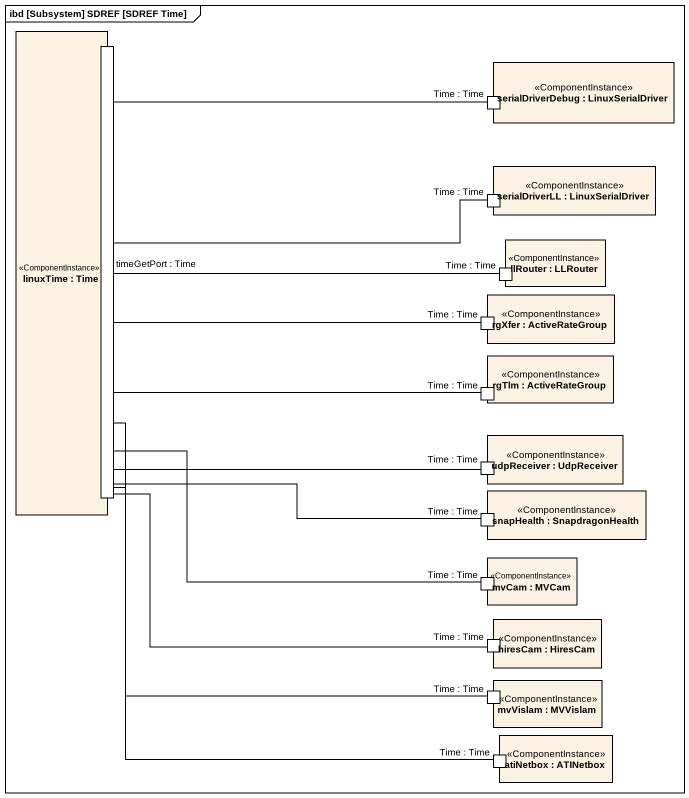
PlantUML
@startuml
mainframe ibd [Subsystem] SDREF [SDREF Time]
rectangle "linuxTime : Time" as linuxTime <<ComponentInstance>> {
  port "timeGetPort : Time" as timeGetPort_Time
}
rectangle "serialDriverDebug : LinuxSerialDriver" as serialDriverDebug <<ComponentInstance>> {
  port "Time : Time" as Time_Time
}
rectangle "serialDriverLL : LinuxSerialDriver" as serialDriverLL <<ComponentInstance>> {
  port "Time : Time" as Time_Time_2
}
rectangle "llRouter : LLRouter" as llRouter <<ComponentInstance>> {
  port "Time : Time" as Time_Time_3
}
rectangle "rgXfer : ActiveRateGroup" as rgXfer <<ComponentInstance>> {
  port "Time : Time" as Time_Time_4
}
rectangle "rgTlm : ActiveRateGroup" as rgTlm <<ComponentInstance>> {
  port "Time : Time" as Time_Time_5
}
rectangle "udpReceiver : UdpReceiver" as udpReceiver <<ComponentInstance>> {
  port "Time : Time" as Time_Time_6
}
rectangle "snapHealth : SnapdragonHealth" as snapHealth <<ComponentInstance>> {
  port "Time : Time" as Time_Time_7
}
rectangle "mvCam : MVCam" as mvCam <<ComponentInstance>> {
  port "Time : Time" as Time_Time_8
}
rectangle "hiresCam : HiresCam" as hiresCam <<ComponentInstance>> {
  port "Time : Time" as Time_Time_9
}
rectangle "mvVislam : MVVislam" as mvVislam <<ComponentInstance>> {
  port "Time : Time" as Time_Time_10
}
rectangle "atiNetbox : ATINetbox" as atiNetbox <<ComponentInstance>> {
  port "Time : Time" as Time_Time_11
}
Time_Time -left- timeGetPort_Time
Time_Time_2 -left- timeGetPort_Time
Time_Time_3 -left- timeGetPort_Time
Time_Time_4 -left- timeGetPort_Time
Time_Time_5 -left- timeGetPort_Time
Time_Time_6 -left- timeGetPort_Time
Time_Time_7 -up- timeGetPort_Time
Time_Time_8 -up- timeGetPort_Time
Time_Time_9 -up- timeGetPort_Time
Time_Time_10 -up- timeGetPort_Time
Time_Time_11 -up- timeGetPort_Time
@enduml
